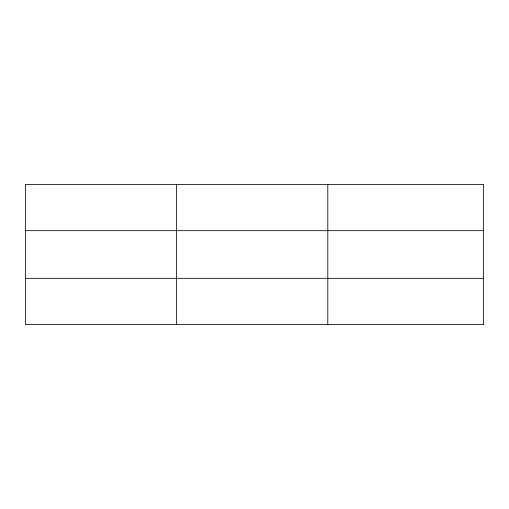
<?xml version="1.0" encoding="UTF-8"?>
<svg xmlns="http://www.w3.org/2000/svg" width="509" height="509" viewBox="0 0 509 509"><rect width="100%" height="100%" fill="white"/><g stroke="black" fill="none" stroke-linecap="round" stroke-linejoin="round"><path stroke-width="0.76" d="M176.623 184.423L176.623 324.577M327.796 184.423L327.796 324.577M483.55 230.672L483.55 184.423L25.45 184.423L25.45 324.577L483.55 324.577L483.55 230.672L25.45 230.672M25.45 278.328L483.55 278.328"/></g></svg>
